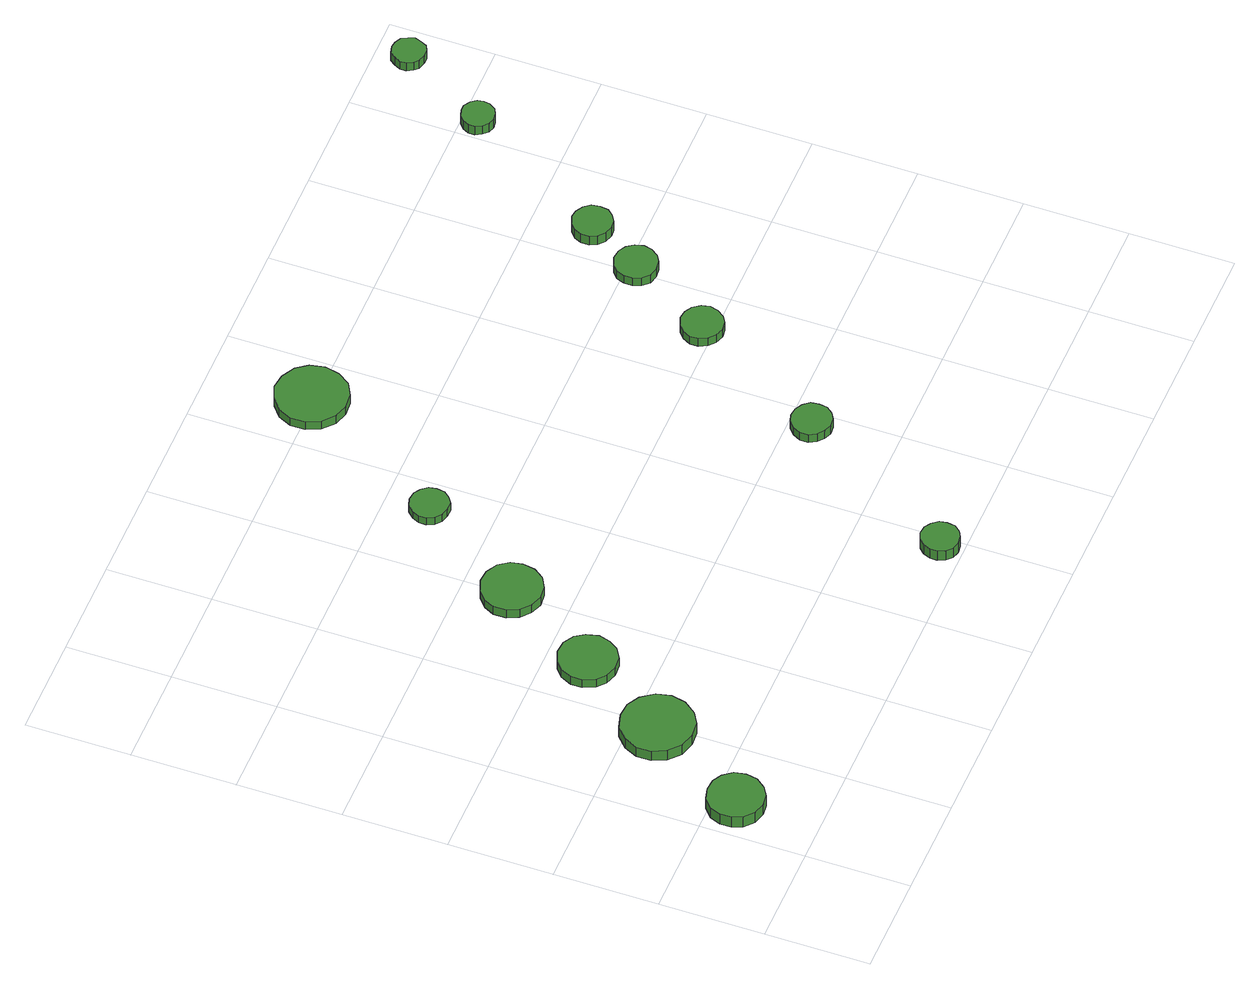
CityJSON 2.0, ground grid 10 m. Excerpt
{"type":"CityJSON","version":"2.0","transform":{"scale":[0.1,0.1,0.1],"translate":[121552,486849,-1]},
"CityObjects":{
"tree1":{"type":"SolitaryVegetationObject","attributes":{"function":"something"},"geometry":[{"type":"MultiSurface","lod":"1","boundaries":[[[0,1,2,3,4,5,6,7,8,9,10,11,12,13,14]],[[15,16,17,18,19,20,21,22,23,24,25,26,27,28,29]],[[0,29,28,1]],[[1,28,27,2]],[[2,27,26,3]],[[3,26,25,4]],[[4,25,24,5]],[[5,24,23,6]],[[6,23,22,7]],[[7,22,21,8]],[[8,21,20,9]],[[9,20,19,10]],[[10,19,18,11]],[[11,18,17,12]],[[12,17,16,13]],[[13,16,15,14]],[[14,15,29,0]]]}]},
"tree2":{"type":"SolitaryVegetationObject","attributes":{"function":"something"},"geometry":[{"type":"MultiSurface","lod":"1","boundaries":[[[30,31,32,33,34,35,36,37,38,39,40,41,42,43,44]],[[45,46,47,48,49,50,51,52,53,54,55,56,57,58,59]],[[30,59,58,31]],[[31,58,57,32]],[[32,57,56,33]],[[33,56,55,34]],[[34,55,54,35]],[[35,54,53,36]],[[36,53,52,37]],[[37,52,51,38]],[[38,51,50,39]],[[39,50,49,40]],[[40,49,48,41]],[[41,48,47,42]],[[42,47,46,43]],[[43,46,45,44]],[[44,45,59,30]]]}]},
"tree3":{"type":"SolitaryVegetationObject","attributes":{"function":"something"},"geometry":[{"type":"MultiSurface","lod":"1","boundaries":[[[60,61,62,63,64,65,66,67,68,69,70,71,72,73,74]],[[75,76,77,78,79,80,81,82,83,84,85,86,87,88,89]],[[60,89,88,61]],[[61,88,87,62]],[[62,87,86,63]],[[63,86,85,64]],[[64,85,84,65]],[[65,84,83,66]],[[66,83,82,67]],[[67,82,81,68]],[[68,81,80,69]],[[69,80,79,70]],[[70,79,78,71]],[[71,78,77,72]],[[72,77,76,73]],[[73,76,75,74]],[[74,75,89,60]]]}]},
"tree4":{"type":"SolitaryVegetationObject","attributes":{"function":"something"},"geometry":[{"type":"MultiSurface","lod":"1","boundaries":[[[90,91,92,93,94,95,96,97,98,99,100,101,102,103,104]],[[105,106,107,108,109,110,111,112,113,114,115,116,117,118,119]],[[90,119,118,91]],[[91,118,117,92]],[[92,117,116,93]],[[93,116,115,94]],[[94,115,114,95]],[[95,114,113,96]],[[96,113,112,97]],[[97,112,111,98]],[[98,111,110,99]],[[99,110,109,100]],[[100,109,108,101]],[[101,108,107,102]],[[102,107,106,103]],[[103,106,105,104]],[[104,105,119,90]]]}]},
"tree5":{"type":"SolitaryVegetationObject","attributes":{"function":"something"},"geometry":[{"type":"MultiSurface","lod":"1","boundaries":[[[120,121,122,123,124,125,126,127,128,129,130,131,132,133,134]],[[135,136,137,138,139,140,141,142,143,144,145,146,147,148,149]],[[120,149,148,121]],[[121,148,147,122]],[[122,147,146,123]],[[123,146,145,124]],[[124,145,144,125]],[[125,144,143,126]],[[126,143,142,127]],[[127,142,141,128]],[[128,141,140,129]],[[129,140,139,130]],[[130,139,138,131]],[[131,138,137,132]],[[132,137,136,133]],[[133,136,135,134]],[[134,135,149,120]]]}]},
"tree6":{"type":"SolitaryVegetationObject","attributes":{"function":"something"},"geometry":[{"type":"MultiSurface","lod":"1","boundaries":[[[150,151,152,153,154,155,156,157,158,159,160,161,162,163,164]],[[165,166,167,168,169,170,171,172,173,174,175,176,177,178,179]],[[150,179,178,151]],[[151,178,177,152]],[[152,177,176,153]],[[153,176,175,154]],[[154,175,174,155]],[[155,174,173,156]],[[156,173,172,157]],[[157,172,171,158]],[[158,171,170,159]],[[159,170,169,160]],[[160,169,168,161]],[[161,168,167,162]],[[162,167,166,163]],[[163,166,165,164]],[[164,165,179,150]]]}]},
"tree7":{"type":"SolitaryVegetationObject","attributes":{"function":"something"},"geometry":[{"type":"MultiSurface","lod":"1","boundaries":[[[180,181,182,183,184,185,186,187,188,189,190,191,192,193,194]],[[195,196,197,198,199,200,201,202,203,204,205,206,207,208,209]],[[180,209,208,181]],[[181,208,207,182]],[[182,207,206,183]],[[183,206,205,184]],[[184,205,204,185]],[[185,204,203,186]],[[186,203,202,187]],[[187,202,201,188]],[[188,201,200,189]],[[189,200,199,190]],[[190,199,198,191]],[[191,198,197,192]],[[192,197,196,193]],[[193,196,195,194]],[[194,195,209,180]]]}]},
"tree8":{"type":"SolitaryVegetationObject","attributes":{"function":"something"},"geometry":[{"type":"MultiSurface","lod":"1","boundaries":[[[210,211,212,213,214,215,216,217,218,219,220,221,222,223,224]],[[225,226,227,228,229,230,231,232,233,234,235,236,237,238,239]],[[210,239,238,211]],[[211,238,237,212]],[[212,237,236,213]],[[213,236,235,214]],[[214,235,234,215]],[[215,234,233,216]],[[216,233,232,217]],[[217,232,231,218]],[[218,231,230,219]],[[219,230,229,220]],[[220,229,228,221]],[[221,228,227,222]],[[222,227,226,223]],[[223,226,225,224]],[[224,225,239,210]]]}]},
"tree9":{"type":"SolitaryVegetationObject","attributes":{"function":"something"},"geometry":[{"type":"MultiSurface","lod":"1","boundaries":[[[240,241,242,243,244,245,246,247,248,249,250,251,252,253,254]],[[255,256,257,258,259,260,261,262,263,264,265,266,267,268,269]],[[240,269,268,241]],[[241,268,267,242]],[[242,267,266,243]],[[243,266,265,244]],[[244,265,264,245]],[[245,264,263,246]],[[246,263,262,247]],[[247,262,261,248]],[[248,261,260,249]],[[249,260,259,250]],[[250,259,258,251]],[[251,258,257,252]],[[252,257,256,253]],[[253,256,255,254]],[[254,255,269,240]]]}]},
"tree10":{"type":"SolitaryVegetationObject","attributes":{"function":"something"},"geometry":[{"type":"MultiSurface","lod":"1","boundaries":[[[270,271,272,273,274,275,276,277,278,279,280,281,282,283,284]],[[285,286,287,288,289,290,291,292,293,294,295,296,297,298,299]],[[270,299,298,271]],[[271,298,297,272]],[[272,297,296,273]],[[273,296,295,274]],[[274,295,294,275]],[[275,294,293,276]],[[276,293,292,277]],[[277,292,291,278]],[[278,291,290,279]],[[279,290,289,280]],[[280,289,288,281]],[[281,288,287,282]],[[282,287,286,283]],[[283,286,285,284]],[[284,285,299,270]]]}]},
"tree11":{"type":"SolitaryVegetationObject","attributes":{"function":"something"},"geometry":[{"type":"MultiSurface","lod":"1","boundaries":[[[300,301,302,303,304,305,306,307,308,309,310,311,312,313,314]],[[315,316,317,318,319,320,321,322,323,324,325,326,327,328,329]],[[300,329,328,301]],[[301,328,327,302]],[[302,327,326,303]],[[303,326,325,304]],[[304,325,324,305]],[[305,324,323,306]],[[306,323,322,307]],[[307,322,321,308]],[[308,321,320,309]],[[309,320,319,310]],[[310,319,318,311]],[[311,318,317,312]],[[312,317,316,313]],[[313,316,315,314]],[[314,315,329,300]]]}]},
"tree12":{"type":"SolitaryVegetationObject","attributes":{"function":"something"},"geometry":[{"type":"MultiSurface","lod":"1","boundaries":[[[330,331,332,333,334,335,336,337,338,339,340,341,342,343,344]],[[345,346,347,348,349,350,351,352,353,354,355,356,357,358,359]],[[330,359,358,331]],[[331,358,357,332]],[[332,357,356,333]],[[333,356,355,334]],[[334,355,354,335]],[[335,354,353,336]],[[336,353,352,337]],[[337,352,351,338]],[[338,351,350,339]],[[339,350,349,340]],[[340,349,348,341]],[[341,348,347,342]],[[342,347,346,343]],[[343,346,345,344]],[[344,345,359,330]]]}]},
"tree13":{"type":"SolitaryVegetationObject","attributes":{"function":"something"},"geometry":[{"type":"MultiSurface","lod":"1","boundaries":[[[360,361,362,363,364,365,366,367,368,369,370,371,372,373,374]],[[375,376,377,378,379,380,381,382,383,384,385,386,387,388,389]],[[360,389,388,361]],[[361,388,387,362]],[[362,387,386,363]],[[363,386,385,364]],[[364,385,384,365]],[[365,384,383,366]],[[366,383,382,367]],[[367,382,381,368]],[[368,381,380,369]],[[369,380,379,370]],[[370,379,378,371]],[[371,378,377,372]],[[372,377,376,373]],[[373,376,375,374]],[[374,375,389,360]]]}]}
},
"vertices":[
[61,79,21],[59,90,21],[52,99,21],[43,104,21],[32,105,21],[21,102,21],[12,94,21],[8,84,21],[8,73,21],[12,63,21],[21,55,21],[32,52,21],[43,53,21],[52,59,21],[59,68,21],[59,68,8],[52,59,8],[43,53,8],[32,52,8],[21,55,8],[12,63,8],[8,73,8],[8,84,8],[12,94,8],[21,102,8],[32,105,8],[43,104,8],[52,99,8],[59,90,8],[61,79,8],
[127,175,19],[124,189,19],[115,201,19],[103,208,19],[89,209,19],[75,205,19],[64,195,19],[58,182,19],[58,168,19],[64,155,19],[75,145,19],[89,141,19],[103,142,19],[115,149,19],[124,161,19],[124,161,7],[115,149,7],[103,142,7],[89,141,7],[75,145,7],[64,155,7],[58,168,7],[58,182,7],[64,195,7],[75,205,7],[89,209,7],[103,208,7],[115,201,7],[124,189,7],[127,175,7],
[173,261,17],[170,273,17],[164,282,17],[154,288,17],[142,289,17],[131,285,17],[123,278,17],[118,267,17],[118,256,17],[123,245,17],[131,238,17],[142,234,17],[154,235,17],[164,241,17],[170,250,17],[170,250,7],[164,241,7],[154,235,7],[142,234,7],[131,238,7],[123,245,7],[118,256,7],[118,267,7],[123,278,7],[131,285,7],[142,289,7],[154,288,7],[164,282,7],[170,273,7],[173,261,7],
[229,355,17],[227,366,17],[220,376,17],[209,382,17],[197,383,17],[186,379,17],[177,371,17],[172,361,17],[172,349,17],[177,338,17],[186,330,17],[197,326,17],[209,327,17],[220,333,17],[227,343,17],[227,343,7],[220,333,7],[209,327,7],[197,326,7],[186,330,7],[177,338,7],[172,349,7],[172,361,7],[177,371,7],[186,379,7],[197,383,7],[209,382,7],[220,376,7],[227,366,7],[229,355,7],
[408,22,19],[407,29,19],[402,35,19],[396,39,19],[388,40,19],[381,37,19],[376,32,19],[373,25,19],[373,18,19],[376,11,19],[381,6,19],[388,4,19],[396,5,19],[402,8,19],[407,14,19],[407,14,7],[402,8,7],[396,5,7],[388,4,7],[381,6,7],[376,11,7],[373,18,7],[373,25,7],[376,32,7],[381,37,7],[388,40,7],[396,39,7],[402,35,7],[407,29,7],[408,22,7],
[287,459,16],[286,466,16],[281,472,16],[275,476,16],[267,477,16],[260,475,16],[254,469,16],[251,462,16],[251,455,16],[254,448,16],[260,443,16],[267,441,16],[275,441,16],[281,445,16],[286,451,16],[286,451,7],[281,445,7],[275,441,7],[267,441,7],[260,443,7],[254,448,7],[251,455,7],[251,462,7],[254,469,7],[260,475,7],[267,477,7],[275,476,7],[281,472,7],[286,466,7],[287,459,7],
[388,603,16],[385,617,16],[377,628,16],[364,635,16],[350,637,16],[337,632,16],[326,623,16],[320,610,16],[320,596,16],[326,583,16],[337,573,16],[350,569,16],[364,570,16],[377,577,16],[385,589,16],[385,589,6],[377,577,6],[364,570,6],[350,569,6],[337,573,6],[326,583,6],[320,596,6],[320,610,6],[326,623,6],[337,632,6],[350,637,6],[364,635,6],[377,628,6],[385,617,6],[388,603,6],
[502,179,17],[501,187,17],[496,193,17],[489,197,17],[481,198,17],[474,196,17],[468,190,17],[464,183,17],[464,175,17],[468,168,17],[474,163,17],[481,160,17],[489,161,17],[496,165,17],[501,171,17],[501,171,7],[496,165,7],[489,161,7],[481,160,7],[474,163,7],[468,168,7],[464,175,7],[464,183,7],[468,190,7],[474,196,7],[481,198,7],[489,197,7],[496,193,7],[501,187,7],[502,179,7],
[577,311,17],[575,319,17],[570,326,17],[563,330,17],[555,331,17],[547,328,17],[541,323,17],[537,315,17],[537,307,17],[541,299,17],[547,294,17],[555,291,17],[563,292,17],[570,296,17],[575,303,17],[575,303,7],[570,296,7],[563,292,7],[555,291,7],[547,294,7],[541,299,7],[537,307,7],[537,315,7],[541,323,7],[547,328,7],[555,331,7],[563,330,7],[570,326,7],[575,319,7],[577,311,7],
[625,392,16],[623,400,16],[618,407,16],[611,411,16],[602,412,16],[594,409,16],[588,404,16],[585,396,16],[585,388,16],[588,380,16],[594,374,16],[602,372,16],[611,373,16],[618,377,16],[623,384,16],[623,384,6],[618,377,6],[611,373,6],[602,372,6],[594,374,6],[588,380,6],[585,388,6],[585,396,6],[588,404,6],[594,409,6],[602,412,6],[611,411,6],[618,407,6],[623,400,6],[625,392,6],
[654,445,17],[653,453,17],[648,459,17],[641,463,17],[634,464,17],[626,461,17],[620,456,17],[617,449,17],[617,441,17],[620,434,17],[626,429,17],[634,426,17],[641,427,17],[648,431,17],[653,437,17],[653,437,6],[648,431,6],[641,427,6],[634,426,6],[626,429,6],[620,434,6],[617,441,6],[617,449,6],[620,456,6],[626,461,6],[634,464,6],[641,463,6],[648,459,6],[653,453,6],[654,445,6],
[735,586,17],[734,592,17],[730,597,17],[724,601,17],[718,601,17],[712,599,17],[707,595,17],[704,589,17],[704,583,17],[707,577,17],[712,572,17],[718,570,17],[724,571,17],[730,574,17],[734,580,17],[734,580,6],[730,574,6],[724,571,6],[718,570,6],[712,572,6],[707,577,6],[704,583,6],[704,589,6],[707,595,6],[712,599,6],[718,601,6],[724,601,6],[730,597,6],[734,592,6],[735,586,6],
[785,670,16],[783,676,16],[780,682,16],[774,685,16],[768,686,16],[761,684,16],[757,679,16],[754,673,16],[754,667,16],[757,661,16],[761,657,16],[768,655,16],[774,655,16],[780,658,16],[783,664,16],[783,664,6],[780,658,6],[774,655,6],[768,655,6],[761,657,6],[757,661,6],[754,667,6],[754,673,6],[757,679,6],[761,684,6],[768,686,6],[774,685,6],[780,682,6],[783,676,6],[785,670,6]
]}
